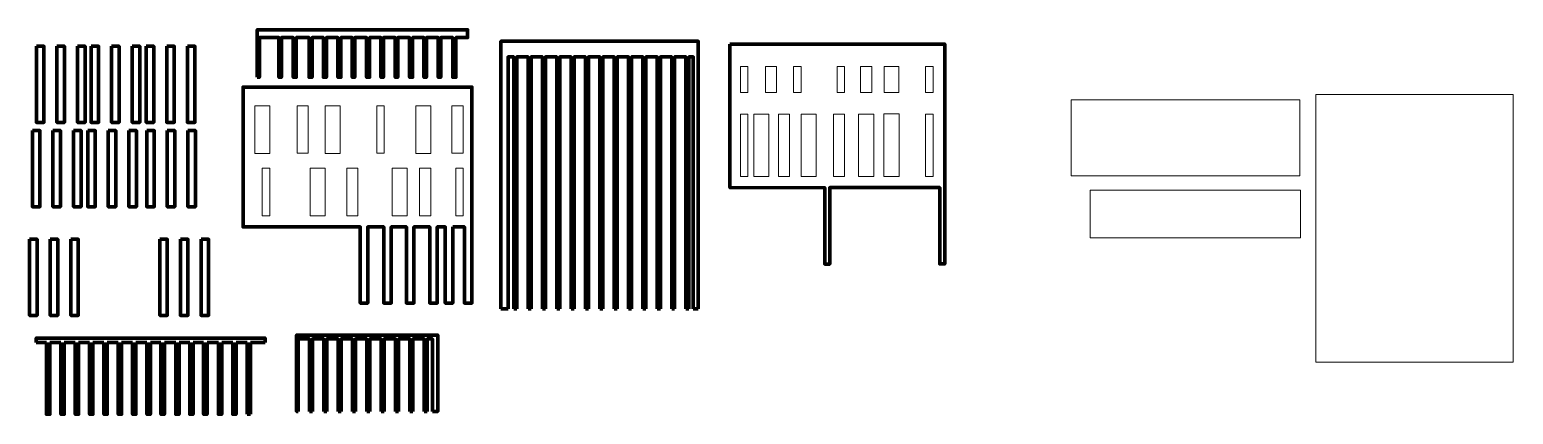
# Model space of a CAD drawing. Header units: metres. Extents: x -244 to -125, y -42 to -11.
import ezdxf

# ---------------------------------------------------------------- set-up
doc = ezdxf.new("R2010")
doc.units = ezdxf.units.M
doc.header["$MEASUREMENT"] = 0
doc.layers.add('2-strazi_3_Pen_No__143', color=157, linetype='Continuous', lineweight=13, true_color=0x35664d)
doc.layers.add('2-strazi_3_Pen_No__145', color=22, linetype='Continuous', lineweight=200, true_color=0xc42824)
doc.layers.add('2-strazi_3_Pen_No__21', color=7, linetype='Continuous', lineweight=13)

msp = doc.modelspace()

# ---------------------------------------------------------------- linework, layer by layer
at = {"layer": '2-strazi_3_Pen_No__143', "linetype": 'Continuous', "flags": 128}
for points in [[(-186.76, -13.99), (-186.16, -13.99), (-186.16, -16.06), (-186.76, -16.06)], [(-184.74, -13.99), (-183.87, -13.99), (-183.87, -16.06), (-184.74, -16.06)], [(-182.5, -13.99), (-181.9, -13.99), (-181.9, -16.06), (-182.5, -16.06)], [(-179.01, -13.99), (-178.41, -13.99), (-178.41, -16.06), (-179.01, -16.06)], [(-177.13, -13.99), (-176.23, -13.99), (-176.23, -16.06), (-177.13, -16.06)], [(-175.23, -13.99), (-174.06, -13.99), (-174.06, -16.06), (-175.23, -16.06)], [(-171.93, -13.99), (-171.33, -13.99), (-171.33, -16.06), (-171.93, -16.06)], [(-225.66, -17.13), (-224.46, -17.13), (-224.46, -20.94), (-225.66, -20.94)], [(-222.28, -17.13), (-221.38, -17.13), (-221.38, -20.93), (-222.28, -20.93)], [(-220.03, -17.13), (-218.83, -17.13), (-218.83, -20.94), (-220.03, -20.94)], [(-215.89, -17.13), (-215.29, -17.13), (-215.29, -20.93), (-215.89, -20.93)], [(-212.76, -17.13), (-211.57, -17.13), (-211.57, -20.94), (-212.76, -20.94)], [(-209.87, -17.13), (-208.97, -17.13), (-208.97, -20.93), (-209.87, -20.93)], [(-186.74, -17.79), (-186.16, -17.79), (-186.16, -22.79), (-186.74, -22.79)], [(-185.68, -17.79), (-184.48, -17.79), (-184.48, -22.79), (-185.68, -22.79)], [(-183.72, -17.79), (-182.82, -17.79), (-182.82, -22.79), (-183.72, -22.79)], [(-181.9, -17.79), (-180.7, -17.79), (-180.7, -22.79), (-181.9, -22.79)], [(-179.31, -17.79), (-178.41, -17.79), (-178.41, -22.8), (-179.31, -22.8)], [(-177.3, -17.79), (-176.08, -17.79), (-176.08, -22.8), (-177.3, -22.8)], [(-175.26, -17.77), (-174.04, -17.77), (-174.04, -22.79), (-175.26, -22.79)], [(-171.93, -17.79), (-171.33, -17.79), (-171.33, -22.8), (-171.93, -22.8)], [(-225.06, -22.13), (-224.46, -22.13), (-224.46, -25.93), (-225.06, -25.93)], [(-221.23, -22.13), (-220.03, -22.13), (-220.03, -25.93), (-221.23, -25.93)], [(-218.3, -22.13), (-217.4, -22.13), (-217.4, -25.93), (-218.3, -25.93)], [(-214.65, -22.13), (-213.45, -22.13), (-213.45, -25.93), (-214.65, -25.93)], [(-212.47, -22.13), (-211.57, -22.13), (-211.57, -25.93), (-212.47, -25.93)], [(-209.57, -22.13), (-208.97, -22.13), (-208.97, -25.93), (-209.57, -25.93)]]:
    msp.add_lwpolyline(points, close=True, dxfattribs=at)
at = {"layer": '2-strazi_3_Pen_No__145', "linetype": 'Continuous', "flags": 128}
for points in [[(-225.46, -14.85), (-225.46, -11.04), (-208.61, -11.04), (-208.61, -11.67), (-209.55, -11.67), (-209.55, -14.85), (-209.81, -14.85), (-209.81, -11.67), (-210.76, -11.67), (-210.76, -14.85), (-210.96, -14.85), (-210.96, -11.67), (-211.91, -11.67), (-211.91, -14.85), (-212.11, -14.85), (-212.11, -11.67), (-213.02, -11.67), (-213.02, -14.85), (-213.26, -14.85), (-213.26, -11.67), (-214.21, -11.67), (-214.21, -14.85), (-214.41, -14.85), (-214.41, -11.67), (-215.36, -11.67), (-215.36, -14.85), (-215.56, -14.85), (-215.56, -11.67), (-216.47, -11.67), (-216.47, -14.85), (-216.71, -14.85), (-216.71, -11.67), (-217.66, -11.67), (-217.66, -14.85), (-217.86, -14.85), (-217.86, -11.67), (-218.77, -11.67), (-218.77, -14.85), (-219.01, -14.85), (-219.01, -11.67), (-219.92, -11.67), (-219.92, -14.85), (-220.16, -14.85), (-220.16, -11.67), (-221.07, -11.67), (-221.07, -14.85), (-221.31, -14.85), (-221.31, -11.67), (-222.34, -11.67), (-222.34, -14.85), (-222.58, -14.85), (-222.58, -11.67), (-223.53, -11.67), (-223.53, -14.85), (-223.73, -14.85), (-223.73, -11.67), (-225.29, -11.67), (-225.29, -14.85), (-225.46, -14.85)], [(-205.95, -33.38), (-205.95, -11.97), (-190.14, -11.97), (-190.14, -33.38)], [(-204.92, -33.38), (-204.92, -13.22), (-205.37, -13.22), (-205.37, -33.38)], [(-203.77, -33.38), (-203.77, -13.22), (-204.68, -13.22), (-204.68, -33.38)], [(-202.62, -33.38), (-202.62, -13.22), (-203.53, -13.22), (-203.53, -33.38)], [(-201.47, -33.38), (-201.47, -13.22), (-202.38, -13.22), (-202.38, -33.38)], [(-200.32, -33.38), (-200.32, -13.22), (-201.23, -13.22), (-201.23, -33.38)], [(-199.17, -33.38), (-199.17, -13.22), (-200.08, -13.22), (-200.08, -33.38)], [(-198.02, -33.38), (-198.02, -13.22), (-198.93, -13.22), (-198.93, -33.38)], [(-196.87, -33.38), (-196.87, -13.22), (-197.78, -13.22), (-197.78, -33.38)], [(-195.72, -33.38), (-195.72, -13.22), (-196.63, -13.22), (-196.63, -33.38)], [(-194.57, -33.38), (-194.57, -13.22), (-195.48, -13.22), (-195.48, -33.38)], [(-193.42, -33.38), (-193.42, -13.22), (-194.33, -13.22), (-194.33, -33.38)], [(-192.26, -33.38), (-192.26, -13.22), (-193.17, -13.22), (-193.17, -33.38)], [(-191.12, -33.38), (-191.12, -13.22), (-192.03, -13.22), (-192.03, -33.38)], [(-190.54, -33.38), (-190.54, -13.22), (-190.88, -13.22), (-190.88, -33.38)], [(-205.95, -33.38), (-205.37, -33.38)], [(-204.92, -33.38), (-204.68, -33.38)], [(-203.77, -33.38), (-203.53, -33.38)], [(-202.62, -33.38), (-202.38, -33.38)], [(-201.47, -33.38), (-201.23, -33.38)], [(-200.32, -33.38), (-200.08, -33.38)], [(-199.17, -33.38), (-198.93, -33.38)], [(-198.02, -33.38), (-197.78, -33.38)], [(-196.87, -33.38), (-196.63, -33.38)], [(-195.72, -33.38), (-195.48, -33.38)], [(-194.57, -33.38), (-194.33, -33.38)], [(-193.42, -33.38), (-193.17, -33.38)], [(-192.26, -33.38), (-192.03, -33.38)], [(-191.12, -33.38), (-190.88, -33.38)], [(-190.54, -33.38), (-190.14, -33.38)], [(-222.2, -41.6), (-222.32, -41.6), (-222.32, -35.49), (-211.01, -35.49), (-211.01, -41.6), (-211.43, -41.6)], [(-224.84, -36.07), (-224.84, -35.73), (-233.11, -35.73), (-233.71, -35.73), (-243.17, -35.73), (-243.17, -36.07)], [(-243.17, -36.07), (-242.35, -36.07)], [(-242.35, -36.07), (-242.35, -41.83), (-242.08, -41.83), (-242.08, -36.07)], [(-242.08, -36.07), (-241.2, -36.07)], [(-241.2, -36.07), (-241.2, -41.83), (-240.93, -41.83), (-240.93, -36.07)], [(-240.93, -36.07), (-240.05, -36.07)], [(-240.05, -36.07), (-240.05, -41.83), (-239.78, -41.83), (-239.78, -36.07)], [(-239.78, -36.07), (-238.9, -36.07)], [(-238.9, -36.07), (-238.9, -41.83), (-238.63, -41.83), (-238.63, -36.07)], [(-238.63, -36.07), (-237.75, -36.07)], [(-237.75, -36.07), (-237.75, -41.83), (-237.48, -41.83), (-237.48, -36.07)], [(-237.48, -36.07), (-236.6, -36.07)], [(-236.6, -36.07), (-236.6, -41.83), (-236.33, -41.83), (-236.33, -36.07)], [(-236.33, -36.07), (-235.45, -36.07)], [(-235.45, -36.07), (-235.45, -41.83), (-235.18, -41.83), (-235.18, -36.07)], [(-235.18, -36.07), (-234.3, -36.07)], [(-234.3, -36.07), (-234.3, -41.83), (-234.03, -41.83), (-234.03, -36.07)], [(-234.03, -36.07), (-233.18, -36.07)], [(-233.18, -36.07), (-233.18, -41.83), (-232.91, -41.83), (-232.91, -36.07)], [(-232.91, -36.07), (-232, -36.07)], [(-232, -36.07), (-232, -41.83), (-231.73, -41.83), (-231.73, -36.07)], [(-231.73, -36.07), (-230.88, -36.07)], [(-230.88, -36.07), (-230.88, -41.83), (-230.61, -41.83), (-230.61, -36.07)], [(-230.61, -36.07), (-229.76, -36.07)], [(-229.76, -36.07), (-229.76, -41.83), (-229.49, -41.83), (-229.49, -36.07)], [(-229.49, -36.07), (-228.58, -36.07)], [(-228.58, -36.07), (-228.58, -41.83), (-228.31, -41.83), (-228.31, -36.07)], [(-228.31, -36.07), (-227.43, -36.07)], [(-227.43, -36.07), (-227.43, -41.83), (-227.16, -41.83), (-227.16, -36.07)], [(-227.16, -36.07), (-226.28, -36.07)], [(-226.28, -36.07), (-226.28, -41.83)], [(-226.01, -36.07), (-224.84, -36.07)], [(-226.01, -41.83), (-226.01, -36.07)], [(-222.2, -41.6), (-222.2, -35.79), (-221.29, -35.79), (-221.29, -41.6)], [(-221.05, -41.6), (-221.05, -35.79), (-220.14, -35.79), (-220.14, -41.6)], [(-219.9, -41.6), (-219.9, -35.79), (-218.99, -35.79), (-218.99, -41.6)], [(-218.75, -41.6), (-218.75, -35.79), (-217.84, -35.79), (-217.84, -41.6)], [(-217.6, -41.6), (-217.6, -35.79), (-216.69, -35.79), (-216.69, -41.6)], [(-216.45, -41.6), (-216.45, -35.79), (-215.54, -35.79), (-215.54, -41.6)], [(-215.3, -41.6), (-215.3, -35.79), (-214.39, -35.79), (-214.39, -41.6)], [(-214.15, -41.6), (-214.15, -35.79), (-213.24, -35.79), (-213.24, -41.6)], [(-213, -41.6), (-213, -35.79), (-212.09, -35.79), (-212.09, -41.6)], [(-211.85, -41.6), (-211.85, -35.79), (-211.43, -35.79), (-211.43, -41.6)], [(-242.35, -41.83), (-242.08, -41.83)], [(-241.2, -41.83), (-240.93, -41.83)], [(-240.05, -41.83), (-239.78, -41.83)], [(-238.9, -41.83), (-238.63, -41.83)], [(-237.75, -41.83), (-237.48, -41.83)], [(-236.6, -41.83), (-236.33, -41.83)], [(-235.45, -41.83), (-235.18, -41.83)], [(-234.3, -41.83), (-234.03, -41.83)], [(-233.18, -41.83), (-232.91, -41.83)], [(-232, -41.83), (-231.73, -41.83)], [(-230.88, -41.83), (-230.61, -41.83)], [(-229.76, -41.83), (-229.49, -41.83)], [(-228.58, -41.83), (-228.31, -41.83)], [(-227.43, -41.83), (-227.16, -41.83)], [(-226.28, -41.83), (-226.01, -41.83)], [(-221.05, -41.6), (-221.29, -41.6)], [(-219.9, -41.6), (-220.14, -41.6)], [(-218.75, -41.6), (-218.99, -41.6)], [(-217.6, -41.6), (-217.84, -41.6)], [(-216.45, -41.6), (-216.69, -41.6)], [(-215.3, -41.6), (-215.54, -41.6)], [(-214.15, -41.6), (-214.39, -41.6)], [(-213, -41.6), (-213.24, -41.6)], [(-211.85, -41.6), (-212.09, -41.6)]]:
    msp.add_lwpolyline(points, dxfattribs=at)
for points in [[(-243.16, -12.36), (-242.56, -12.36), (-242.56, -18.46), (-243.16, -18.46)], [(-241.51, -12.36), (-240.91, -12.36), (-240.91, -18.46), (-241.51, -18.46)], [(-239.86, -12.36), (-239.26, -12.36), (-239.26, -18.46), (-239.86, -18.46)], [(-238.78, -12.36), (-238.18, -12.36), (-238.18, -18.46), (-238.78, -18.46)], [(-237.13, -12.36), (-236.53, -12.36), (-236.53, -18.46), (-237.13, -18.46)], [(-235.48, -12.36), (-234.88, -12.36), (-234.88, -18.46), (-235.48, -18.46)], [(-234.36, -12.36), (-233.76, -12.36), (-233.76, -18.46), (-234.36, -18.46)], [(-232.71, -12.36), (-232.11, -12.36), (-232.11, -18.46), (-232.71, -18.46)], [(-231.06, -12.36), (-230.46, -12.36), (-230.46, -18.46), (-231.06, -18.46)], [(-187.6, -12.19), (-187.6, -23.68), (-180, -23.69), (-180, -29.8), (-179.6, -29.8), (-179.6, -23.68), (-170.79, -23.68), (-170.79, -29.79), (-170.39, -29.79), (-170.39, -23.68), (-170.39, -12.19)], [(-209.8, -26.83), (-208.87, -26.83), (-208.87, -32.93), (-208.27, -32.93), (-208.27, -26.83), (-208.27, -15.63), (-226.6, -15.63), (-226.6, -26.83), (-217.22, -26.83), (-217.22, -32.93), (-216.62, -32.93), (-216.62, -26.83), (-215.33, -26.83), (-215.33, -32.93), (-214.73, -32.93), (-214.73, -26.83), (-213.52, -26.83), (-213.52, -32.93), (-212.92, -32.93), (-212.92, -26.83), (-211.65, -26.83), (-211.65, -32.93), (-211.05, -32.93), (-211.05, -26.83), (-210.4, -26.83), (-210.4, -32.93), (-209.8, -32.93)], [(-243.48, -19.12), (-242.88, -19.12), (-242.88, -25.22), (-243.48, -25.22)], [(-241.83, -19.12), (-241.23, -19.12), (-241.23, -25.22), (-241.83, -25.22)], [(-240.18, -19.12), (-239.58, -19.12), (-239.58, -25.22), (-240.18, -25.22)], [(-239.05, -19.12), (-238.45, -19.12), (-238.45, -25.22), (-239.05, -25.22)], [(-237.4, -19.12), (-236.8, -19.12), (-236.8, -25.22), (-237.4, -25.22)], [(-235.75, -19.12), (-235.15, -19.12), (-235.15, -25.22), (-235.75, -25.22)], [(-234.32, -19.12), (-233.72, -19.12), (-233.72, -25.22), (-234.32, -25.22)], [(-232.67, -19.12), (-232.07, -19.12), (-232.07, -25.22), (-232.67, -25.22)], [(-231.02, -19.12), (-230.42, -19.12), (-230.42, -25.22), (-231.02, -25.22)], [(-243.7, -27.81), (-243.1, -27.81), (-243.1, -33.91), (-243.7, -33.91)], [(-242.05, -27.81), (-241.45, -27.81), (-241.45, -33.91), (-242.05, -33.91)], [(-240.4, -27.81), (-239.8, -27.81), (-239.8, -33.91), (-240.4, -33.91)], [(-233.27, -27.81), (-232.67, -27.81), (-232.67, -33.91), (-233.27, -33.91)], [(-231.62, -27.81), (-231.02, -27.81), (-231.02, -33.91), (-231.62, -33.91)], [(-229.97, -27.81), (-229.37, -27.81), (-229.37, -33.91), (-229.97, -33.91)]]:
    msp.add_lwpolyline(points, close=True, dxfattribs=at)
at = {"layer": '2-strazi_3_Pen_No__21', "linetype": 'Continuous', "flags": 128}
for points in [[(-140.65, -37.65), (-124.84, -37.65), (-124.84, -16.24), (-140.65, -16.24)], [(-141.94, -16.65), (-141.94, -22.75), (-160.27, -22.75), (-160.27, -16.65)], [(-158.75, -23.88), (-158.75, -27.69), (-141.9, -27.69), (-141.9, -23.88)]]:
    msp.add_lwpolyline(points, close=True, dxfattribs=at)

doc.saveas('drawing.dxf')
